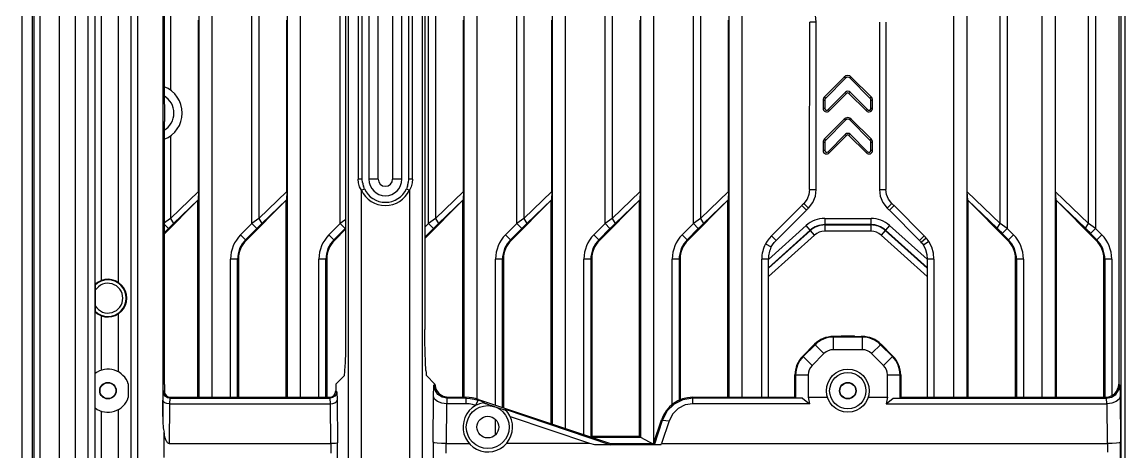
# Model space of a CAD drawing. Header units: millimetres. Extents: x -3132 to 28633, y 682 to 5849.
# Drawn here: x 7061 to 7228, y 2209.3 to 2274.3 of the extents above; entities that cross this region are included whole.
import ezdxf

# ---------------------------------------------------------------- set-up
doc = ezdxf.new("R2010")
doc.units = ezdxf.units.MM

msp = doc.modelspace()

# ---------------------------------------------------------------- linework, layer by layer
at = {"linetype": 'Continuous'}
for p, q in [((7061.028, 1705.533), (7061.028, 2705.533)), ((7202.059, 2217.533), (7202.059, 2450.619)), ((7204.056, 2449.715), (7204.056, 2217.533)), ((7215.429, 2217.533), (7215.429, 2450.619)), ((7217.426, 2449.715), (7217.426, 2217.533)), ((7063.722, 2442.629), (7063.722, 1968.437)), ((7062.55, 2442.221), (7062.55, 1968.845)), ((7062.842, 1968.845), (7062.842, 2442.221)), ((7066.72, 1972.359), (7066.72, 2438.707)), ((7069.049, 2437.363), (7069.049, 1973.703)), ((7071.048, 1974.935), (7071.048, 2436.131)), ((7169.997, 2428.996), (7169.997, 2217.533)), ((7168.004, 2427.004), (7168.004, 2217.533)), ((7156.627, 2415.626), (7156.627, 2210.533)), ((7154.634, 2413.634), (7154.634, 2211.512)), ((7143.257, 2402.256), (7143.257, 2212.825)), ((7141.264, 2400.264), (7141.264, 2213.492)), ((7129.887, 2388.886), (7129.887, 2217.285)), ((7127.894, 2386.894), (7127.894, 2217.533)), ((7121.659, 2038.219), (7121.659, 2372.847)), ((7110.397, 2365.609), (7110.397, 2045.457)), ((7103.147, 2362.146), (7103.147, 2217.533)), ((7101.154, 2360.154), (7101.154, 2217.533)), ((7227.028, 2360.493), (7227.028, 2219.523)), ((7227.359, 2360.493), (7227.359, 2050.573)), ((7227.976, 2360.493), (7227.976, 2050.573)), ((7110.064, 2227.807), (7110.064, 2358.265)), ((7121.992, 2358.265), (7121.992, 2227.807)), ((7072.047, 2347.691), (7072.047, 2063.374)), ((7073.046, 2235.208), (7073.046, 2347.691)), ((7089.777, 2348.776), (7089.777, 2217.533)), ((7087.784, 2346.784), (7087.784, 2217.533)), ((7111.906, 2340.533), (7111.906, 2250.533)), ((7112.528, 2250.533), (7112.528, 2340.533)), ((7113.528, 2340.533), (7113.528, 2250.533)), ((7114.942, 2250.533), (7114.942, 2340.533)), ((7117.114, 2340.533), (7117.114, 2250.533)), ((7118.528, 2250.533), (7118.528, 2340.533)), ((7119.528, 2340.533), (7119.528, 2250.533)), ((7120.151, 2250.533), (7120.151, 2340.533)), ((7078.528, 2337.765), (7078.528, 2073.301)), ((7075.592, 2337.042), (7075.592, 2234.916)), ((7077.528, 2074.024), (7077.528, 2337.042)), ((7082.315, 2336.142), (7082.315, 2214.624)), ((7082.528, 2336.142), (7082.528, 2261.94)), ((7095.802, 2243.805), (7095.802, 2279.474)), ((7109.172, 2243.805), (7109.172, 2279.474)), ((7122.542, 2243.805), (7122.542, 2279.474)), ((7135.912, 2243.805), (7135.912, 2279.474)), ((7149.282, 2243.805), (7149.282, 2279.474)), ((7162.652, 2243.805), (7162.652, 2279.474)), ((7209.073, 2243.841), (7209.073, 2279.438)), ((7210.142, 2280.211), (7210.142, 2243.068)), ((7222.443, 2243.841), (7222.443, 2279.438)), ((7223.512, 2280.211), (7223.512, 2243.068)), ((7083.501, 2278.7), (7083.501, 2263.99)), ((7096.871, 2278.7), (7096.871, 2244.578)), ((7123.611, 2278.7), (7123.611, 2244.578)), ((7136.981, 2278.7), (7136.981, 2244.578)), ((7150.351, 2278.7), (7150.351, 2244.578)), ((7163.721, 2278.7), (7163.721, 2244.578)), ((7087.741, 2248.674), (7087.741, 2274.605)), ((7101.111, 2248.674), (7101.111, 2274.605)), ((7127.851, 2248.674), (7127.851, 2274.605)), ((7141.221, 2248.674), (7141.221, 2274.605)), ((7154.591, 2248.674), (7154.591, 2274.605)), ((7167.961, 2248.674), (7167.961, 2274.605)), ((7180.251, 2248.987), (7180.252, 2274.291)), ((7181.252, 2274.291), (7180.252, 2274.291)), ((7181.251, 2248.987), (7181.251, 2274.291)), ((7190.803, 2274.291), (7190.803, 2248.988)), ((7191.803, 2274.292), (7191.803, 2248.988)), ((7204.112, 2248.631), (7204.112, 2274.647)), ((7217.482, 2248.631), (7217.482, 2274.647)), ((7185.498, 2265.977), (7182.498, 2262.977)), ((7182.675, 2262.801), (7185.675, 2265.801)), ((7185.675, 2265.801), (7185.498, 2265.977)), ((7186.558, 2265.977), (7186.382, 2265.801)), ((7186.382, 2265.801), (7189.382, 2262.801)), ((7189.558, 2262.977), (7186.558, 2265.977)), ((7182.278, 2262.447), (7182.278, 2261.257)), ((7182.528, 2262.447), (7182.278, 2262.447)), ((7182.498, 2262.977), (7182.675, 2262.801)), ((7182.528, 2262.447), (7182.528, 2261.257)), ((7185.675, 2263.679), (7183.04, 2261.045)), ((7183.217, 2260.868), (7185.851, 2263.503)), ((7185.851, 2263.503), (7185.675, 2263.679)), ((7186.382, 2263.679), (7186.205, 2263.503)), ((7186.205, 2263.503), (7188.839, 2260.868)), ((7189.016, 2261.045), (7186.382, 2263.679)), ((7189.382, 2262.801), (7189.558, 2262.977)), ((7189.528, 2261.257), (7189.528, 2262.447)), ((7189.778, 2262.447), (7189.528, 2262.447)), ((7189.778, 2261.257), (7189.778, 2262.447)), ((7082.528, 2261.94), (7082.598, 2261.835)), ((7082.598, 2261.835), (7082.598, 2259.231)), ((7182.278, 2261.257), (7182.528, 2261.257)), ((7183.04, 2261.045), (7183.217, 2260.868)), ((7188.839, 2260.868), (7189.016, 2261.045)), ((7189.528, 2261.257), (7189.778, 2261.257)), ((7082.528, 2259.126), (7082.598, 2259.231)), ((7082.528, 2259.126), (7082.528, 2220.555)), ((7185.498, 2259.614), (7182.498, 2256.614)), ((7182.675, 2256.437), (7185.675, 2259.437)), ((7185.675, 2259.437), (7185.498, 2259.614)), ((7186.558, 2259.614), (7186.382, 2259.437)), ((7186.382, 2259.437), (7189.382, 2256.437)), ((7189.558, 2256.614), (7186.558, 2259.614)), ((7185.675, 2257.315), (7183.04, 2254.681)), ((7183.217, 2254.504), (7185.851, 2257.139)), ((7185.851, 2257.139), (7185.675, 2257.315)), ((7186.382, 2257.315), (7186.205, 2257.139)), ((7186.205, 2257.139), (7188.839, 2254.504)), ((7189.016, 2254.681), (7186.382, 2257.315)), ((7083.501, 2257.076), (7083.501, 2244.578)), ((7182.278, 2256.083), (7182.278, 2254.893)), ((7182.528, 2256.083), (7182.278, 2256.083)), ((7182.498, 2256.614), (7182.675, 2256.437)), ((7182.528, 2256.083), (7182.528, 2254.893)), ((7189.382, 2256.437), (7189.558, 2256.614)), ((7189.528, 2254.893), (7189.528, 2256.083)), ((7189.778, 2256.083), (7189.528, 2256.083)), ((7189.778, 2254.893), (7189.778, 2256.083)), ((7182.278, 2254.893), (7182.528, 2254.893)), ((7183.04, 2254.681), (7183.217, 2254.504)), ((7188.839, 2254.504), (7189.016, 2254.681)), ((7189.528, 2254.893), (7189.778, 2254.893)), ((7111.961, 2249.96), (7111.906, 2250.533)), ((7112.528, 2250.533), (7111.906, 2250.533)), ((7112.567, 2250.015), (7112.528, 2250.533)), ((7114.942, 2250.533), (7113.528, 2250.533)), ((7118.528, 2250.533), (7117.114, 2250.533)), ((7119.528, 2250.533), (7119.489, 2250.013)), ((7120.151, 2250.533), (7119.528, 2250.533)), ((7120.151, 2250.533), (7120.095, 2249.958)), ((7112.126, 2249.394), (7111.961, 2249.96)), ((7112.396, 2248.857), (7112.126, 2249.394)), ((7112.396, 2248.857), (7112.85, 2249.067)), ((7112.396, 2162.209), (7112.396, 2248.857)), ((7112.85, 2249.067), (7112.694, 2249.469)), ((7119.36, 2249.462), (7119.206, 2249.067)), ((7119.206, 2249.067), (7119.66, 2248.857)), ((7119.929, 2249.392), (7119.66, 2248.857)), ((7119.66, 2248.857), (7119.66, 2162.209)), ((7120.095, 2249.958), (7119.929, 2249.392)), ((7180.251, 2248.987), (7181.251, 2248.987)), ((7190.803, 2248.988), (7191.803, 2248.988)), ((7082.528, 2242.222), (7087.638, 2247.332)), ((7087.741, 2248.674), (7083.501, 2244.578)), ((7083.963, 2243.833), (7087.673, 2247.416)), ((7087.673, 2247.416), (7087.638, 2247.332)), ((7087.638, 2217.533), (7087.638, 2247.332)), ((7087.741, 2248.674), (7087.673, 2247.416)), ((7094.954, 2241.277), (7101.008, 2247.332)), ((7101.111, 2248.674), (7096.871, 2244.578)), ((7097.333, 2243.833), (7101.043, 2247.416)), ((7101.043, 2247.416), (7101.008, 2247.332)), ((7101.008, 2217.533), (7101.008, 2247.332)), ((7101.111, 2248.674), (7101.043, 2247.416)), ((7121.992, 2241.576), (7127.748, 2247.332)), ((7127.851, 2248.674), (7123.611, 2244.578)), ((7124.073, 2243.833), (7127.783, 2247.416)), ((7127.783, 2247.416), (7127.748, 2247.332)), ((7127.748, 2217.533), (7127.748, 2247.332)), ((7127.851, 2248.674), (7127.783, 2247.416)), ((7135.064, 2241.277), (7141.118, 2247.332)), ((7141.221, 2248.674), (7136.981, 2244.578)), ((7137.443, 2243.833), (7141.153, 2247.416)), ((7141.153, 2247.416), (7141.118, 2247.332)), ((7141.118, 2213.541), (7141.118, 2247.332)), ((7141.221, 2248.674), (7141.153, 2247.416)), ((7148.434, 2241.277), (7154.488, 2247.332)), ((7154.591, 2248.674), (7150.351, 2244.578)), ((7150.813, 2243.833), (7154.523, 2247.416)), ((7154.488, 2211.665), (7154.488, 2247.332)), ((7154.591, 2248.674), (7154.523, 2247.416)), ((7161.804, 2241.277), (7167.858, 2247.332)), ((7167.961, 2248.674), (7163.721, 2244.578)), ((7164.183, 2243.833), (7167.893, 2247.416)), ((7167.893, 2247.416), (7167.858, 2247.332)), ((7167.858, 2217.533), (7167.858, 2247.332)), ((7167.961, 2248.674), (7167.893, 2247.416)), ((7204.181, 2247.367), (7204.112, 2248.631)), ((7209.073, 2243.841), (7204.112, 2248.631)), ((7204.182, 2247.353), (7204.198, 2247.353)), ((7204.184, 2247.37), (7208.611, 2243.096)), ((7204.198, 2247.353), (7204.198, 2217.533)), ((7204.198, 2247.339), (7210.252, 2241.277)), ((7217.551, 2247.367), (7217.482, 2248.631)), ((7222.443, 2243.841), (7217.482, 2248.631)), ((7217.552, 2247.353), (7217.568, 2247.353)), ((7217.554, 2247.37), (7221.981, 2243.096)), ((7217.568, 2247.353), (7217.568, 2217.533)), ((7217.568, 2247.339), (7223.622, 2241.277)), ((7179.057, 2246.554), (7174.464, 2241.973)), ((7175.165, 2241.26), (7179.763, 2245.846)), ((7179.763, 2245.846), (7179.057, 2246.554)), ((7179.361, 2246.856), (7180.069, 2246.15)), ((7192.698, 2246.849), (7191.99, 2246.142)), ((7193.024, 2246.524), (7192.317, 2245.817)), ((7192.317, 2245.817), (7196.871, 2241.263)), ((7197.568, 2241.981), (7193.024, 2246.524)), ((7083.501, 2244.578), (7083.963, 2243.833)), ((7095.802, 2243.805), (7094.114, 2242.117)), ((7096.547, 2243.06), (7095.802, 2243.805)), ((7096.871, 2244.578), (7097.333, 2243.833)), ((7109.172, 2243.805), (7107.484, 2242.117)), ((7109.917, 2243.06), (7109.172, 2243.805)), ((7122.542, 2243.805), (7121.992, 2243.256)), ((7123.287, 2243.06), (7122.542, 2243.805)), ((7123.611, 2244.578), (7124.073, 2243.833)), ((7135.912, 2243.805), (7134.224, 2242.117)), ((7136.657, 2243.06), (7135.912, 2243.805)), ((7136.981, 2244.578), (7137.443, 2243.833)), ((7149.282, 2243.805), (7147.594, 2242.117)), ((7150.027, 2243.06), (7149.282, 2243.805)), ((7150.351, 2244.578), (7150.813, 2243.833)), ((7162.652, 2243.805), (7160.964, 2242.117)), ((7163.397, 2243.06), (7162.652, 2243.805)), ((7163.721, 2244.578), (7164.183, 2243.833)), ((7182.527, 2244.601), (7182.527, 2242.66)), ((7182.527, 2244.601), (7189.536, 2244.601)), ((7189.536, 2242.66), (7189.536, 2244.601)), ((7208.611, 2243.096), (7209.073, 2243.841)), ((7221.981, 2243.096), (7222.443, 2243.841)), ((7083.177, 2243.06), (7082.528, 2243.709)), ((7082.528, 2242.412), (7083.177, 2243.06)), ((7094.114, 2242.117), (7094.954, 2241.277)), ((7094.859, 2241.372), (7096.547, 2243.06)), ((7107.484, 2242.117), (7108.324, 2241.277)), ((7108.229, 2241.372), (7109.917, 2243.06)), ((7108.324, 2241.277), (7110.064, 2243.018)), ((7109.917, 2243.06), (7110.064, 2243.207)), ((7121.992, 2241.765), (7123.287, 2243.06)), ((7134.224, 2242.117), (7135.064, 2241.277)), ((7134.969, 2241.372), (7136.657, 2243.06)), ((7147.594, 2242.117), (7148.434, 2241.277)), ((7150.027, 2243.06), (7148.339, 2241.372)), ((7160.964, 2242.117), (7161.804, 2241.277)), ((7163.397, 2243.06), (7161.709, 2241.372)), ((7179.708, 2243.522), (7173.998, 2238.399)), ((7180.342, 2242.816), (7173.998, 2237.124)), ((7173.998, 2237.065), (7180.371, 2242.783)), ((7181.005, 2242.077), (7179.708, 2243.522)), ((7189.536, 2243.653), (7182.527, 2243.653)), ((7182.527, 2243.609), (7189.536, 2243.609)), ((7189.536, 2242.66), (7182.527, 2242.66)), ((7192.35, 2243.526), (7191.056, 2242.079)), ((7191.688, 2242.787), (7198.058, 2237.088)), ((7198.058, 2237.148), (7191.718, 2242.819)), ((7198.058, 2238.429), (7192.35, 2243.526)), ((7210.142, 2243.068), (7209.397, 2242.323)), ((7209.397, 2242.323), (7210.347, 2241.372)), ((7211.092, 2242.117), (7210.142, 2243.068)), ((7210.252, 2241.277), (7211.092, 2242.117)), ((7223.512, 2243.068), (7222.767, 2242.323)), ((7222.767, 2242.323), (7223.717, 2241.372)), ((7224.462, 2242.117), (7223.512, 2243.068)), ((7223.622, 2241.277), (7224.462, 2242.117)), ((7173.553, 2240.739), (7174.445, 2240.287)), ((7173.998, 2235.79), (7181.005, 2242.077)), ((7174.464, 2241.973), (7175.165, 2241.26)), ((7191.056, 2242.079), (7198.058, 2235.815)), ((7197.568, 2241.981), (7196.871, 2241.263)), ((7197.904, 2241.617), (7197.138, 2240.975)), ((7198.304, 2241.087), (7197.46, 2240.549)), ((7092.594, 2217.533), (7092.594, 2238.449)), ((7093.782, 2238.449), (7092.594, 2238.449)), ((7093.648, 2217.533), (7093.648, 2238.449)), ((7093.782, 2238.449), (7093.782, 2217.533)), ((7105.964, 2217.533), (7105.964, 2238.449)), ((7107.152, 2238.449), (7105.964, 2238.449)), ((7107.018, 2217.533), (7107.018, 2238.449)), ((7107.152, 2238.449), (7107.152, 2217.533)), ((7132.704, 2216.356), (7132.704, 2238.449)), ((7133.892, 2238.449), (7132.704, 2238.449)), ((7133.758, 2216.004), (7133.758, 2238.449)), ((7133.892, 2238.449), (7133.892, 2215.959)), ((7146.074, 2211.883), (7146.074, 2238.449)), ((7147.262, 2238.449), (7146.074, 2238.449)), ((7147.128, 2238.449), (7147.128, 2211.531)), ((7147.262, 2238.449), (7147.262, 2211.665)), ((7159.444, 2216.401), (7159.444, 2238.449)), ((7160.632, 2238.449), (7159.444, 2238.449)), ((7160.498, 2238.449), (7160.498, 2217.027)), ((7160.632, 2238.449), (7160.632, 2217.095)), ((7172.998, 2217.533), (7172.998, 2238.449)), ((7173.998, 2238.449), (7172.998, 2238.449)), ((7173.998, 2217.533), (7173.998, 2238.449)), ((7199.058, 2238.445), (7198.058, 2238.429)), ((7198.058, 2238.429), (7198.058, 2217.533)), ((7199.058, 2238.445), (7199.058, 2217.533)), ((7211.424, 2217.533), (7211.424, 2238.449)), ((7212.612, 2238.449), (7211.424, 2238.449)), ((7211.558, 2238.449), (7211.558, 2217.533)), ((7212.612, 2238.449), (7212.612, 2217.533)), ((7224.794, 2217.533), (7224.794, 2238.449)), ((7225.982, 2238.449), (7224.794, 2238.449)), ((7224.928, 2238.449), (7224.928, 2217.533)), ((7225.982, 2238.449), (7225.982, 2217.805)), ((7072.092, 2234.625), (7072.092, 2230.441)), ((7073.046, 2221.631), (7073.046, 2229.857)), ((7075.592, 2230.15), (7075.592, 2221.382)), ((7179.2, 2223.754), (7181.007, 2225.561)), ((7181.071, 2225.497), (7179.264, 2223.691)), ((7181.007, 2225.561), (7182.421, 2224.147)), ((7183.835, 2224.733), (7183.835, 2226.733)), ((7184.006, 2226.733), (7183.835, 2226.733)), ((7188.221, 2226.642), (7183.835, 2226.642)), ((7184.998, 2226.765), (7185.093, 2226.803)), ((7186.963, 2226.803), (7185.093, 2226.803)), ((7187.058, 2226.765), (7186.963, 2226.803)), ((7188.221, 2226.733), (7188.05, 2226.733)), ((7188.221, 2226.733), (7188.221, 2224.733)), ((7189.636, 2224.147), (7191.05, 2225.561)), ((7192.793, 2223.691), (7190.986, 2225.497)), ((7191.05, 2225.561), (7192.857, 2223.754)), ((7180.614, 2222.34), (7179.2, 2223.754)), ((7182.421, 2224.147), (7180.614, 2222.34)), ((7188.221, 2224.733), (7183.835, 2224.733)), ((7191.442, 2222.34), (7189.636, 2224.147)), ((7192.857, 2223.754), (7191.442, 2222.34)), ((7072.092, 2215.922), (7072.092, 2221.143)), ((7109.819, 2220.824), (7108.527, 2219.532)), ((7123.53, 2219.528), (7122.238, 2220.824)), ((7178.028, 2217.533), (7178.028, 2220.926)), ((7178.028, 2220.926), (7180.028, 2220.926)), ((7178.119, 2220.926), (7178.119, 2217.442)), ((7180.028, 2220.926), (7180.028, 2217.533)), ((7192.028, 2217.533), (7192.028, 2220.926)), ((7192.028, 2220.926), (7194.028, 2220.926)), ((7193.938, 2217.442), (7193.938, 2220.926)), ((7194.028, 2220.926), (7194.028, 2217.533)), ((7077.112, 2219.56), (7077.112, 2217.506)), ((7082.598, 2219.468), (7082.56, 2219.563)), ((7082.598, 2219.468), (7082.598, 2218.18)), ((7108.527, 2219.532), (7108.527, 2218.528)), ((7123.305, 2217.661), (7123.379, 2219.372)), ((7123.379, 2219.372), (7123.53, 2219.528)), ((7227.028, 2219.523), (7227.179, 2219.372)), ((7227.179, 2219.372), (7227.253, 2217.661)), ((7082.315, 2214.624), (7082.333, 2217.108)), ((7082.389, 2218.388), (7082.528, 2218.528)), ((7083.375, 2217.405), (7083.338, 2216.555)), ((7083.523, 2217.533), (7083.395, 2217.405)), ((7083.395, 2217.405), (7107.659, 2217.405)), ((7083.523, 2217.533), (7107.532, 2217.533)), ((7107.659, 2217.405), (7107.532, 2217.533)), ((7107.717, 2216.555), (7107.68, 2217.405)), ((7108.527, 2218.528), (7108.666, 2218.388)), ((7108.666, 2218.388), (7108.721, 2217.108)), ((7108.721, 2217.108), (7108.77, 2210.638)), ((7123.253, 2210.744), (7123.305, 2217.661)), ((7125.351, 2217.405), (7125.314, 2216.555)), ((7128.21, 2217.405), (7125.351, 2217.405)), ((7125.52, 2217.533), (7125.392, 2217.405)), ((7125.52, 2217.533), (7128.21, 2217.533)), ((7128.21, 2217.533), (7128.21, 2216.555)), ((7129.727, 2216.322), (7130.062, 2217.103)), ((7131.092, 2216.756), (7130.062, 2217.103)), ((7130.073, 2217.1), (7130.114, 2217.223)), ((7130.114, 2217.223), (7150.108, 2210.533)), ((7162.557, 2216.555), (7162.557, 2217.533)), ((7162.557, 2217.533), (7178.028, 2217.533)), ((7179.186, 2217.405), (7162.557, 2217.405)), ((7178.028, 2217.533), (7178.119, 2217.442)), ((7179.186, 2217.405), (7180.238, 2216.555)), ((7180.028, 2217.533), (7180.238, 2216.555)), ((7180.028, 2217.533), (7182.936, 2217.533)), ((7189.12, 2217.533), (7192.028, 2217.533)), ((7192.028, 2217.533), (7191.819, 2216.555)), ((7191.819, 2216.555), (7192.87, 2217.405)), ((7192.87, 2217.405), (7225.166, 2217.405)), ((7194.028, 2217.533), (7193.938, 2217.442)), ((7194.028, 2217.533), (7225.038, 2217.533)), ((7225.166, 2217.405), (7225.038, 2217.533)), ((7225.244, 2216.555), (7225.207, 2217.405)), ((7227.253, 2217.661), (7227.305, 2210.744)), ((7073.046, 2195.631), (7073.046, 2215.435)), ((7075.592, 2215.684), (7075.592, 2195.382)), ((7083.326, 2216.555), (7083.281, 2210.533)), ((7083.338, 2216.555), (7107.717, 2216.555)), ((7107.774, 2210.533), (7107.729, 2216.555)), ((7125.29, 2216.555), (7125.244, 2210.533)), ((7128.21, 2216.555), (7125.29, 2216.555)), ((7131.723, 2216.42), (7132.107, 2216.291)), ((7132.107, 2216.291), (7133.241, 2215.912)), ((7133.241, 2215.912), (7133.587, 2215.797)), ((7133.587, 2215.797), (7133.869, 2215.705)), ((7133.869, 2215.705), (7133.987, 2215.667)), ((7134.134, 2215.73), (7150.078, 2210.351)), ((7180.238, 2216.555), (7162.557, 2216.555)), ((7191.819, 2216.555), (7225.244, 2216.555)), ((7225.313, 2210.533), (7225.268, 2216.555)), ((7132.704, 2211.916), (7132.704, 2214.152)), ((7146.984, 2210.533), (7134.954, 2214.558)), ((7156.616, 2210.533), (7157.816, 2214.119)), ((7156.742, 2210.357), (7157.955, 2214.073)), ((7157.816, 2214.119), (7157.955, 2214.073)), ((7158.989, 2213.986), (7157.833, 2210.533)), ((7157.965, 2214.102), (7158.989, 2213.986)), ((7082.528, 2208.432), (7082.528, 2212.243)), ((7083.281, 2210.533), (7107.774, 2210.533)), ((7107.775, 2210.533), (7107.775, 2209.11)), ((7108.77, 2208.148), (7108.77, 2210.638)), ((7123.253, 2210.744), (7123.253, 2208.182)), ((7125.243, 2209.11), (7125.243, 2210.533)), ((7125.244, 2210.533), (7128.733, 2210.533)), ((7146.984, 2210.533), (7134.323, 2210.533)), ((7147.749, 2210.323), (7146.984, 2210.533)), ((7147.262, 2211.665), (7147.128, 2211.531)), ((7147.262, 2211.665), (7154.488, 2211.665)), ((7150.108, 2210.533), (7150.078, 2210.351)), ((7150.108, 2210.533), (7156.616, 2210.533)), ((7154.488, 2211.665), (7154.629, 2211.519)), ((7154.629, 2211.509), (7155.288, 2211.156)), ((7156.616, 2210.533), (7156.742, 2210.357)), ((7157.717, 2210.323), (7157.833, 2210.533)), ((7157.833, 2210.533), (7225.313, 2210.533)), ((7225.315, 2210.533), (7225.315, 2209.242)), ((7227.305, 2208.033), (7227.305, 2210.744)), ((7150.078, 2210.351), (7147.749, 2210.323)), ((7157.717, 2210.323), (7147.749, 2210.323)), ((7157.717, 2210.323), (7156.742, 2210.357))]:
    msp.add_line(p, q, dxfattribs=at)
for points in [[(7181.251, 2274.291), (7181.116, 2275.313), (7180.717, 2276.279), (7180.063, 2277.134)], [(7180.251, 2248.987), (7180.15, 2248.225), (7179.852, 2247.501), (7179.361, 2246.856)], [(7180.069, 2246.15), (7180.719, 2247.003), (7181.117, 2247.967), (7181.251, 2248.987)], [(7190.803, 2248.988), (7190.938, 2247.965), (7191.337, 2246.998), (7191.99, 2246.142)], [(7192.698, 2246.849), (7192.204, 2247.497), (7191.904, 2248.223), (7191.803, 2248.987)], [(7083.501, 2244.578), (7083.15, 2244.328), (7082.794, 2244.07), (7082.528, 2243.876)], [(7083.177, 2243.06), (7083.446, 2243.328), (7083.708, 2243.586), (7083.963, 2243.833)], [(7096.871, 2244.578), (7096.52, 2244.328), (7096.164, 2244.07), (7095.802, 2243.805)], [(7096.547, 2243.06), (7096.816, 2243.328), (7097.078, 2243.586), (7097.333, 2243.833)], [(7110.064, 2244.452), (7109.89, 2244.328), (7109.534, 2244.07), (7109.172, 2243.805)], [(7123.611, 2244.578), (7123.26, 2244.328), (7122.904, 2244.07), (7122.542, 2243.805)], [(7123.287, 2243.06), (7123.556, 2243.328), (7123.818, 2243.586), (7124.073, 2243.833)], [(7136.981, 2244.578), (7136.63, 2244.328), (7136.274, 2244.07), (7135.912, 2243.805)], [(7136.657, 2243.06), (7136.926, 2243.328), (7137.188, 2243.586), (7137.443, 2243.833)], [(7150.351, 2244.578), (7150, 2244.328), (7149.644, 2244.07), (7149.282, 2243.805)], [(7150.027, 2243.06), (7150.296, 2243.328), (7150.558, 2243.586), (7150.813, 2243.833)], [(7163.721, 2244.578), (7163.37, 2244.328), (7163.014, 2244.07), (7162.652, 2243.805)], [(7163.397, 2243.06), (7163.666, 2243.328), (7163.928, 2243.586), (7164.183, 2243.833)], [(7210.142, 2243.068), (7209.78, 2243.332), (7209.424, 2243.59), (7209.073, 2243.841)], [(7223.512, 2243.068), (7223.15, 2243.332), (7222.794, 2243.59), (7222.443, 2243.841)], [(7208.611, 2243.096), (7208.866, 2242.848), (7209.128, 2242.59), (7209.397, 2242.323)], [(7221.981, 2243.096), (7222.236, 2242.848), (7222.498, 2242.59), (7222.767, 2242.323)], [(7174.464, 2241.973), (7174.101, 2241.577), (7173.796, 2241.162), (7173.553, 2240.738)], [(7174.445, 2240.287), (7174.636, 2240.619), (7174.876, 2240.945), (7175.165, 2241.26)], [(7196.871, 2241.263), (7196.962, 2241.172), (7197.051, 2241.076), (7197.138, 2240.975)], [(7197.138, 2240.975), (7197.256, 2240.831), (7197.361, 2240.693), (7197.459, 2240.549)], [(7197.459, 2240.549), (7197.796, 2239.872), (7197.994, 2239.159), (7198.058, 2238.429)], [(7197.904, 2241.617), (7197.794, 2241.745), (7197.682, 2241.866), (7197.568, 2241.981)], [(7198.309, 2241.079), (7198.182, 2241.264), (7198.049, 2241.441), (7197.904, 2241.617)], [(7199.058, 2238.427), (7198.973, 2239.36), (7198.721, 2240.252), (7198.309, 2241.079)], [(7109.9, 2221.57), (7109.971, 2222.822), (7110.023, 2224.34), (7110.055, 2226.086), (7110.064, 2227.807)], [(7122.156, 2221.57), (7122.085, 2222.827), (7122.033, 2224.353), (7122.002, 2226.097), (7121.992, 2227.807)], [(7184.995, 2226.764), (7184.825, 2226.748), (7184.47, 2226.737), (7184.006, 2226.733)], [(7125.351, 2217.406), (7124.613, 2217.562), (7123.981, 2217.98), (7123.545, 2218.609), (7123.379, 2219.372)], [(7123.527, 2219.535), (7123.684, 2218.755), (7124.113, 2218.116), (7124.752, 2217.687), (7125.52, 2217.533)], [(7225.166, 2217.405), (7225.944, 2217.562), (7226.576, 2217.98), (7227.013, 2218.609), (7227.179, 2219.372)], [(7083.326, 2216.555), (7082.959, 2216.601), (7082.644, 2216.718), (7082.426, 2216.891), (7082.333, 2217.108)], [(7083.375, 2217.406), (7083.021, 2217.477), (7082.698, 2217.685), (7082.474, 2218.002), (7082.389, 2218.388)], [(7108.666, 2218.388), (7108.585, 2218.01), (7108.365, 2217.692), (7108.045, 2217.482), (7107.68, 2217.405)], [(7107.717, 2216.554), (7108.071, 2216.595), (7108.398, 2216.712), (7108.628, 2216.89), (7108.721, 2217.108)], [(7125.29, 2216.555), (7124.558, 2216.647), (7123.927, 2216.882), (7123.483, 2217.234), (7123.305, 2217.661)], [(7128.21, 2217.405), (7128.839, 2217.371), (7129.46, 2217.27), (7130.073, 2217.1)], [(7162.557, 2217.405), (7161.075, 2217.173), (7159.727, 2216.492), (7158.655, 2215.431), (7157.955, 2214.073)], [(7227.253, 2217.661), (7227.078, 2217.238), (7226.631, 2216.882), (7225.992, 2216.645), (7225.268, 2216.555)], [(7129.71, 2216.313), (7129.22, 2216.447), (7128.718, 2216.528), (7128.21, 2216.555)], [(7130.867, 2216.724), (7130.874, 2216.719), (7130.908, 2216.704), (7130.968, 2216.682), (7131.05, 2216.652), (7131.149, 2216.617)], [(7131.149, 2216.617), (7131.27, 2216.575), (7131.405, 2216.528), (7131.723, 2216.42)], [(7133.987, 2215.667), (7134.088, 2215.635), (7134.171, 2215.61), (7134.233, 2215.592), (7134.269, 2215.583), (7134.278, 2215.583)], [(7162.557, 2216.555), (7161.409, 2216.375), (7160.37, 2215.854), (7159.535, 2215.034), (7158.989, 2213.986)], [(7083.279, 2210.533), (7083.201, 2210.548), (7083.124, 2210.592), (7083.053, 2210.66), (7082.987, 2210.747), (7082.925, 2210.851), (7082.867, 2210.969), (7082.812, 2211.103), (7082.76, 2211.251), (7082.709, 2211.415), (7082.661, 2211.595), (7082.615, 2211.792), (7082.57, 2212.008), (7082.528, 2212.243)], [(7108.77, 2210.638), (7108.684, 2210.599), (7108.465, 2210.565), (7108.147, 2210.542), (7107.775, 2210.533)], [(7125.243, 2210.533), (7124.498, 2210.551), (7123.862, 2210.597), (7123.425, 2210.665), (7123.253, 2210.744)], [(7147.156, 2211.52), (7149.542, 2211.518), (7152.086, 2211.512), (7154.629, 2211.509)], [(7155.288, 2211.156), (7155.952, 2210.803), (7156.464, 2210.533)], [(7227.305, 2210.744), (7227.133, 2210.665), (7226.696, 2210.597), (7226.059, 2210.551), (7225.315, 2210.533)]]:
    msp.add_lwpolyline(points, dxfattribs=at)
for centre, radius in [((7186.028, 2218.533), 3.25), ((7186.028, 2218.533), 2.75), ((7074.028, 2218.533), 1.25), ((7074.028, 2218.533), 1.2), ((7186.028, 2218.533), 1.25), ((7186.028, 2218.533), 1.2), ((7131.528, 2213.033), 3.25), ((7131.528, 2213.033), 1.65)]:
    msp.add_circle(centre, radius, dxfattribs=at)
for centre, radius, start, end in [((7186.028, 2265.447), 0.75, 45.00003, 134.99998), ((7186.028, 2265.447), 0.5, 45.00003, 134.99998), ((7081.028, 2260.533), 4.25, 290.81102, 69.18898), ((7186.028, 2263.326), 0.5, 44.99999, 134.99998), ((7081.028, 2260.533), 3, 299.71399, 59.82176), ((7183.028, 2262.447), 0.75, 135, 179.99995), ((7183.028, 2262.447), 0.5, 135, 179.99996), ((7186.028, 2263.326), 0.25, 44.99997, 134.99998), ((7189.028, 2262.447), 0.5, 0, 44.99999), ((7189.028, 2262.447), 0.75, 0, 44.99999), ((7182.828, 2261.257), 0.55, 180.00003, 315), ((7182.828, 2261.257), 0.3, 180.00003, 315), ((7189.228, 2261.257), 0.55, 225.00011, 0), ((7189.228, 2261.257), 0.3, 225.00006, 0), ((7186.028, 2259.083), 0.75, 45.00003, 134.99998), ((7186.028, 2259.083), 0.5, 45.00003, 134.99998), ((7186.028, 2256.962), 0.5, 44.99999, 134.99998), ((7186.028, 2256.962), 0.25, 44.99997, 134.99998), ((7183.028, 2256.083), 0.75, 135, 179.99995), ((7183.028, 2256.083), 0.5, 135, 179.99996), ((7189.028, 2256.083), 0.5, 0, 44.99999), ((7189.028, 2256.083), 0.75, 0, 44.99999), ((7182.828, 2254.893), 0.55, 180.00003, 315), ((7182.828, 2254.893), 0.3, 180.00003, 315), ((7189.228, 2254.893), 0.55, 225.00011, 0), ((7189.228, 2254.893), 0.3, 225.00006, 0), ((7116.028, 2250.533), 2.5, 180, 0), ((7116.028, 2250.533), 1.086, 180, 0), ((7116.028, 2250.533), 4, 204.76573, 335.23427), ((7116.028, 2250.533), 3.5, 188.50237, 197.69504), ((7116.028, 2250.533), 3.5, 204.76573, 335.23427), ((7116.028, 2250.533), 3.5, 342.18249, 351.465), ((7235.326, 2190.138), 79.68, 134.61731, 134.92528), ((7235.326, 2190.138), 78.68, 134.61137, 134.92528), ((7136.508, 2190.01), 78.925, 44.99933, 45.33387), ((7136.508, 2190.01), 79.925, 44.99933, 45.3289), ((7182.527, 2240.381), 4.221, 90, 131.89966), ((7189.536, 2240.381), 4.221, 48.18708, 90), ((7097.782, 2238.449), 5.188, 135.00003, 180), ((7111.152, 2238.449), 5.188, 135.00003, 180), ((7137.892, 2238.449), 5.188, 135.00003, 180), ((7151.262, 2238.449), 5.188, 135, 180), ((7164.632, 2238.449), 5.188, 135, 180), ((7182.527, 2240.381), 3.272, 90, 131.89966), ((7182.527, 2240.381), 3.228, 90, 131.89966), ((7182.527, 2240.381), 2.279, 90, 131.89966), ((7189.536, 2240.381), 3.272, 48.18708, 90), ((7189.536, 2240.381), 3.228, 48.18708, 90), ((7189.536, 2240.381), 2.279, 48.18708, 90), ((7207.424, 2238.449), 5.188, 0.00001, 44.99999), ((7220.794, 2238.449), 5.188, 0.00001, 44.99999), ((7097.782, 2238.449), 4.134, 135.00001, 179.99999), ((7097.782, 2238.449), 4, 135, 180), ((7111.152, 2238.449), 4.134, 135.00001, 179.99999), ((7111.152, 2238.449), 4, 135, 180), ((7137.892, 2238.449), 4.134, 135.00001, 179.99999), ((7137.892, 2238.449), 4, 135, 180), ((7151.262, 2238.449), 4.134, 135, 180), ((7151.262, 2238.449), 4, 135, 180), ((7164.632, 2238.449), 4.134, 135, 180), ((7164.632, 2238.449), 4, 135, 180), ((7177.998, 2238.449), 5, 152.7532, 180), ((7207.424, 2238.449), 4, 0, 45), ((7207.424, 2238.449), 4.134, 0, 44.99999), ((7220.794, 2238.449), 4, 0, 45), ((7220.794, 2238.449), 4.134, 0, 44.99999), ((7177.998, 2238.449), 4, 152.65263, 179.99999), ((7074.028, 2232.533), 2.75, 225.03761, 134.96239), ((7074.028, 2232.533), 2.85, 227.21475, 132.78525), ((7074.028, 2232.533), 2.25, 211.76336, 148.23663), ((7183.835, 2222.733), 4, 90, 135), ((7183.835, 2222.733), 3.91, 90, 135), ((7188.221, 2222.733), 4, 45, 90), ((7188.221, 2222.733), 3.91, 45, 90), ((7182.028, 2220.926), 4, 135, 180), ((7183.835, 2222.733), 2, 90, 135), ((7188.221, 2222.733), 2, 45, 90), ((7190.028, 2220.926), 4, 0, 45), ((7182.028, 2220.926), 3.91, 135, 180), ((7182.028, 2220.926), 2, 135, 180), ((7190.028, 2220.926), 2, 0, 45), ((7190.028, 2220.926), 3.91, 0, 45), ((7074.028, 2218.533), 3.25, 18.42625, 126.55913), ((7074.028, 2218.533), 3.25, 233.44087, 341.57375), ((7128.21, 2211.533), 6, 71.5, 90), ((7162.557, 2212.533), 5, 90, 161.5), ((7131.528, 2213.033), 3.75, 100.15691, 45.98933)]:
    msp.add_arc(centre, radius, start, end, dxfattribs=at)
for centre, major_axis, ratio, start_param, end_param in [((7188.05, 2226.768), (0.996, 0), 0.0349208, -3.0543262, -1.5707963), ((7082.563, 2220.555), (0, 0.996), 0.0349208, -4.712389, -3.2288591), ((7109.819, 2229.31), (0.005, 8.488), 0.0246777, -3.1168899, -2.7184638), ((7122.238, 2229.31), (-0.005, 8.488), 0.0246777, -3.5647215, -3.1662954), ((7225.036, 2219.525), (1.41, -1.41), 0.9987828, -0.7847892, 0.7847892), ((7083.524, 2218.529), (-0.705, -0.705), 0.9987828, 5.4983961, 7.0679745), ((7107.53, 2218.529), (-0.705, 0.705), 0.9987828, 2.3568035, 3.9263818), ((7083.329, 2217.152), (0.49, 5.379), 0.1650331, -4.2081883, -3.5476478)]:
    msp.add_ellipse(centre, major_axis=major_axis, ratio=ratio, start_param=start_param, end_param=end_param, dxfattribs=at)

doc.saveas('drawing.dxf')
